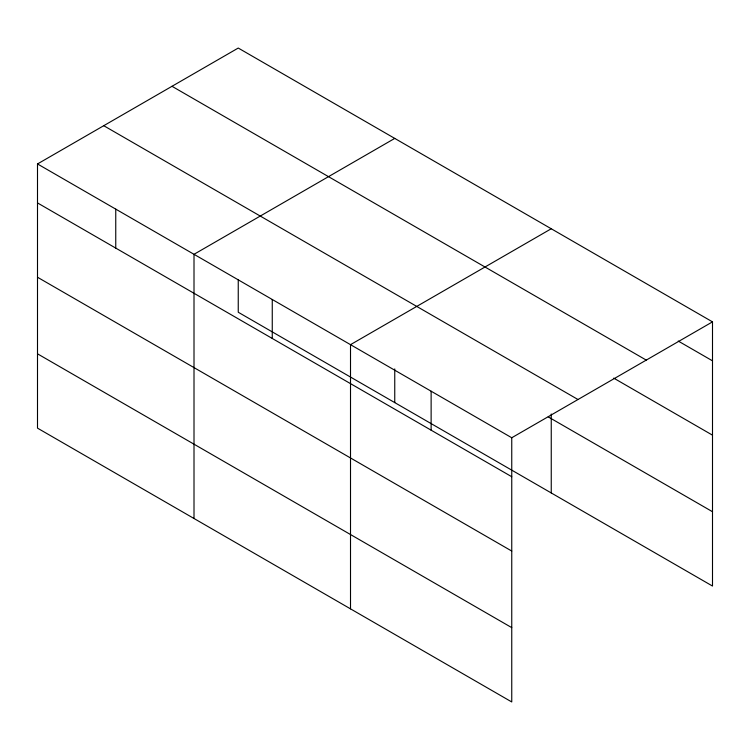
<?xml version="1.0" encoding="UTF-8"?>
<svg xmlns="http://www.w3.org/2000/svg" width="750" height="750" viewBox="0 0 750 750"><rect width="100%" height="100%" fill="white"/><g stroke="black" fill="none" stroke-linecap="round" stroke-linejoin="round"><path stroke-width="1.12" d="M238.247 279.722L238.247 312.244L712.5 586.05L712.5 321.863L238.247 48.047L37.5 163.95L37.5 428.137L511.753 701.953L511.753 437.756L37.5 163.95M394.753 138.403L194.006 254.306L194.006 518.494M551.25 228.759L350.512 344.662L350.512 608.859M511.753 437.756L712.5 321.863M678.234 341.053L712.5 360.834M172.003 86.297L646.256 360.103M613.734 378.131L712.5 435.159M103.744 125.7L577.997 399.516M548.241 416.897L712.5 511.725M37.5 202.922L511.753 476.728M37.5 277.247L511.753 551.053M37.5 353.822L511.753 627.628M551.25 413.991L551.25 492.956M431.128 391.209L431.128 430.181M394.753 368.925L394.753 402.6M272.259 299.484L272.259 338.456M115.753 209.128L115.753 248.1"/></g></svg>
